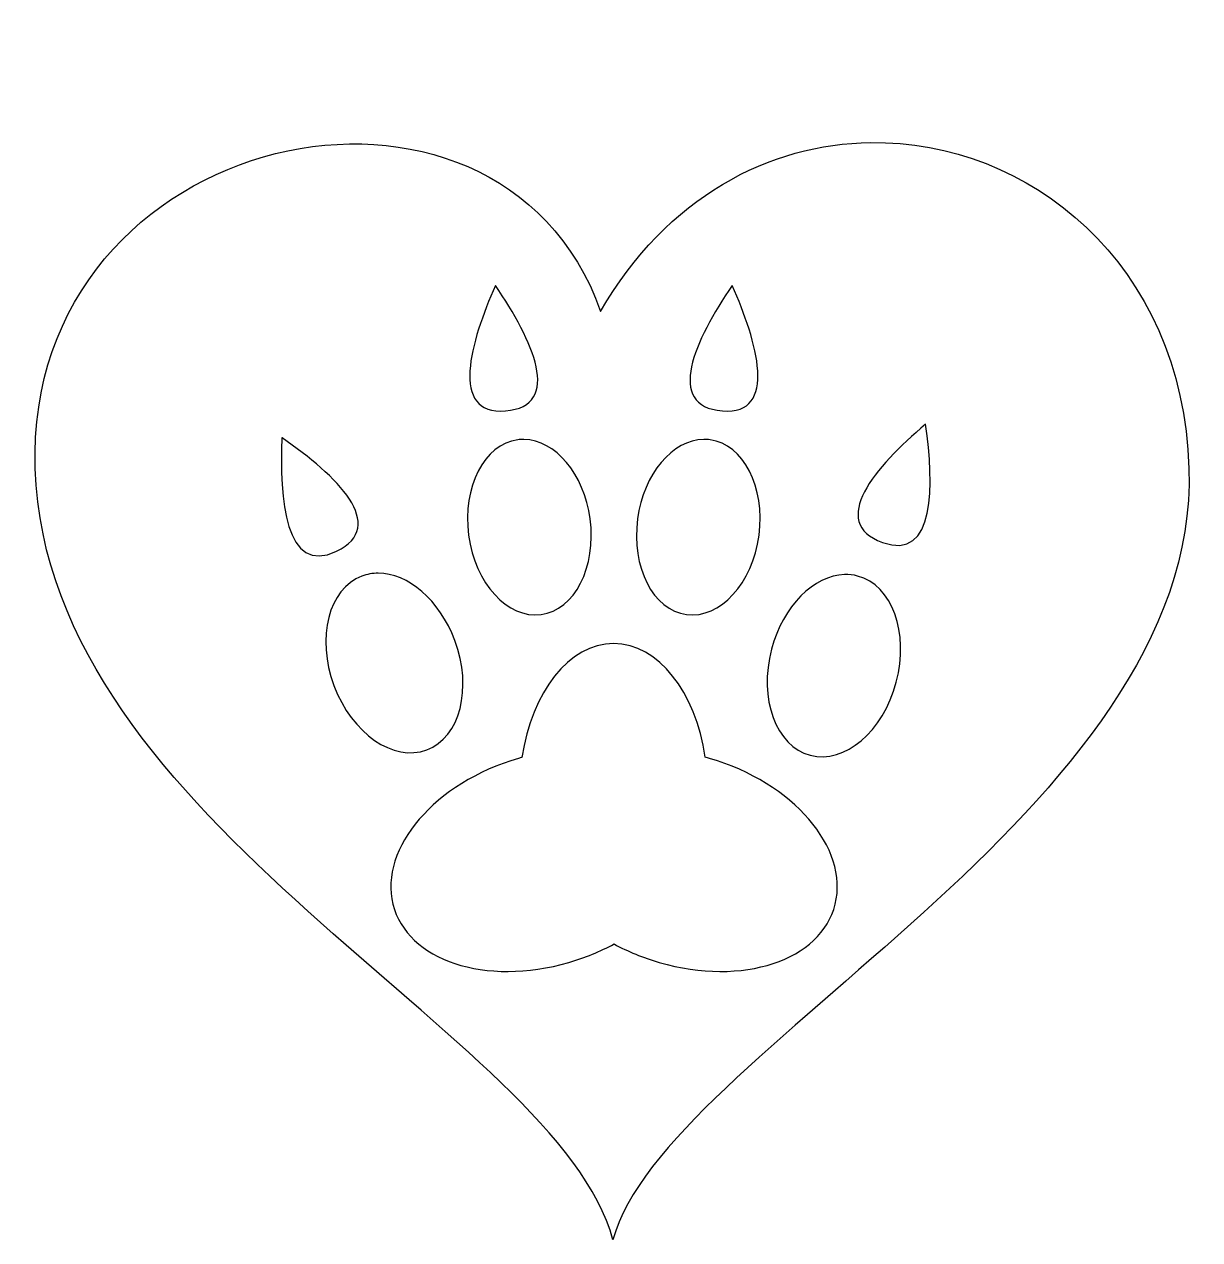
# Model space of a CAD drawing. Header units: centimetres. Extents: x -10.1 to 10.2, y -9.5 to 11.6.
import ezdxf

# ---------------------------------------------------------------- set-up
doc = ezdxf.new("R2010")
doc.units = ezdxf.units.CM
doc.header["$MEASUREMENT"] = 0
doc.layers.add('Layer 1', color=7, linetype='Continuous')

msp = doc.modelspace()

# ---------------------------------------------------------------- linework, layer by layer
at = {"layer": 'Layer 1'}
for points, knots in [([(4.53963, 9.5287), (2.78987, 9.50492), (1.01295, 8.59447), (-0.13444, 6.60722), (-0.13444, 6.60722), (-1.90178, 11.57334), (-10.10683, 9.82421), (-9.91741, 3.88739), (-9.91741, 3.88739), (-9.71998, -2.29431), (-0.8731, -5.89727), (0.07906, -9.45089), (0.07906, -9.45089), (0.9505, -6.19919), (10.23108, -2.03692), (10.04521, 3.88739), (10.04521, 3.88739), (9.93346, 7.4446), (7.26921, 9.56573), (4.53959, 9.52862), (4.53959, 9.52862), (4.53959, 9.52862), (4.53963, 9.5287), (4.53963, 9.5287)], [0, 0, 0, 0, 0.14285714, 0.14285714, 0.14285714, 0.14285714, 0.28571429, 0.28571429, 0.28571429, 0.28571429, 0.42857143, 0.42857143, 0.42857143, 0.42857143, 0.57142857, 0.57142857, 0.57142857, 0.57142857, 0.71428571, 0.71428571, 0.71428571, 0.71428571, 1, 1, 1, 1]), ([(-1.9555, 7.05525), (-1.30696, 6.11469), (-0.78036, 4.96566), (-1.78291, 4.88621), (-1.78291, 4.88621), (-2.76121, 4.80862), (-2.38085, 6.09576), (-1.95559, 7.05525), (-1.95559, 7.05525), (-1.95559, 7.05525), (-1.9555, 7.05525), (-1.9555, 7.05525)], [0, 0, 0, 0, 0.25, 0.25, 0.25, 0.25, 0.5, 0.5, 0.5, 0.5, 1, 1, 1, 1]), ([(2.14264, 7.05525), (2.56799, 6.09576), (2.94957, 4.80854), (1.97135, 4.88621), (1.97135, 4.88621), (0.96876, 4.96565), (1.49409, 6.11469), (2.14268, 7.05525), (2.14268, 7.05525), (2.14268, 7.05525), (2.14264, 7.05525), (2.14264, 7.05525)], [0, 0, 0, 0, 0.25, 0.25, 0.25, 0.25, 0.5, 0.5, 0.5, 0.5, 1, 1, 1, 1]), ([(5.4858, 4.65429), (5.63971, 3.61611), (5.66333, 2.27475), (4.74128, 2.61041), (4.74128, 2.61041), (3.79621, 2.95467), (4.60984, 3.92091), (5.4858, 4.65429)], [0, 0, 0, 0, 0.33333333, 0.33333333, 0.33333333, 0.33333333, 1, 1, 1, 1]), ([(-5.64785, 4.4184), (-4.70354, 3.77492), (-3.79908, 2.89318), (-4.70569, 2.45759), (-4.70569, 2.45759), (-5.59021, 2.03279), (-5.69887, 3.37027), (-5.64789, 4.4184), (-5.64789, 4.4184), (-5.64789, 4.4184), (-5.64785, 4.4184), (-5.64785, 4.4184)], [0, 0, 0, 0, 0.25, 0.25, 0.25, 0.25, 0.5, 0.5, 0.5, 0.5, 1, 1, 1, 1]), ([(-1.46142, 4.39209), (-0.92091, 4.38576), (-0.42114, 3.79853), (-0.31626, 3.01636), (-0.31626, 3.01636), (-0.20443, 2.18211), (-0.58428, 1.44181), (-1.16489, 1.36397), (-1.16489, 1.36397), (-1.74554, 1.28613), (-2.30756, 1.90014), (-2.41939, 2.73443), (-2.41939, 2.73443), (-2.53122, 3.56872), (-2.15002, 4.30772), (-1.56945, 4.38556), (-1.56945, 4.38556), (-1.5331, 4.39041), (-1.49734, 4.39256), (-1.46133, 4.39214), (-1.46133, 4.39214), (-1.46133, 4.39214), (-1.46142, 4.39209), (-1.46142, 4.39209)], [0, 0, 0, 0, 0.14285714, 0.14285714, 0.14285714, 0.14285714, 0.28571429, 0.28571429, 0.28571429, 0.28571429, 0.42857143, 0.42857143, 0.42857143, 0.42857143, 0.57142857, 0.57142857, 0.57142857, 0.57142857, 0.71428571, 0.71428571, 0.71428571, 0.71428571, 1, 1, 1, 1]), ([(1.64982, 4.39209), (1.68583, 4.39251), (1.72159, 4.3904), (1.7579, 4.38551), (1.7579, 4.38551), (2.33847, 4.30767), (2.71832, 3.56872), (2.60653, 2.73438), (2.60653, 2.73438), (2.4947, 1.90009), (1.93395, 1.28608), (1.3533, 1.36392), (1.3533, 1.36392), (0.77273, 1.44172), (0.39288, 2.18206), (0.50471, 3.01636), (0.50471, 3.01636), (0.6095, 3.79858), (1.10931, 4.38585), (1.64978, 4.39213), (1.64978, 4.39213), (1.64978, 4.39213), (1.64982, 4.39209), (1.64982, 4.39209)], [0, 0, 0, 0, 0.14285714, 0.14285714, 0.14285714, 0.14285714, 0.28571429, 0.28571429, 0.28571429, 0.28571429, 0.42857143, 0.42857143, 0.42857143, 0.42857143, 0.57142857, 0.57142857, 0.57142857, 0.57142857, 0.71428571, 0.71428571, 0.71428571, 0.71428571, 1, 1, 1, 1]), ([(-3.98487, 2.07804), (-3.4716, 2.07964), (-2.9192, 1.61605), (-2.65784, 0.91589), (-2.65784, 0.91589), (-2.3482, 0.08602), (-2.56532, -0.76227), (-3.14277, -0.97775), (-3.14277, -0.97775), (-3.72034, -1.19323), (-4.43944, -0.69544), (-4.74916, 0.13443), (-4.74916, 0.13443), (-5.05884, 0.9643), (-4.84172, 1.8125), (-4.26423, 2.02802), (-4.26423, 2.02802), (-4.17399, 2.06167), (-4.07996, 2.07778), (-3.98487, 2.07807), (-3.98487, 2.07807), (-3.98487, 2.07807), (-3.98487, 2.07804), (-3.98487, 2.07804)], [0, 0, 0, 0, 0.14285714, 0.14285714, 0.14285714, 0.14285714, 0.28571429, 0.28571429, 0.28571429, 0.28571429, 0.42857143, 0.42857143, 0.42857143, 0.42857143, 0.57142857, 0.57142857, 0.57142857, 0.57142857, 0.71428571, 0.71428571, 0.71428571, 0.71428571, 1, 1, 1, 1]), ([(4.08633, 2.05569), (4.16206, 2.0578), (4.23716, 2.04903), (4.31168, 2.02934), (4.31168, 2.02934), (4.9076, 1.87176), (5.20758, 1.05003), (4.9811, 0.19377), (4.9811, 0.19377), (4.75466, -0.66266), (4.08798, -1.22898), (3.49202, -1.07127), (3.49202, -1.07127), (2.8961, -0.91373), (2.59616, -0.092), (2.8226, 0.7643), (2.8226, 0.7643), (3.02079, 1.51362), (3.55641, 2.04115), (4.08637, 2.05569), (4.08637, 2.05569), (4.08637, 2.05569), (4.08633, 2.05569), (4.08633, 2.05569)], [0, 0, 0, 0, 0.14285714, 0.14285714, 0.14285714, 0.14285714, 0.28571429, 0.28571429, 0.28571429, 0.28571429, 0.42857143, 0.42857143, 0.42857143, 0.42857143, 0.57142857, 0.57142857, 0.57142857, 0.57142857, 0.71428571, 0.71428571, 0.71428571, 0.71428571, 1, 1, 1, 1]), ([(0.09091, 0.86048), (0.86343, 0.86048), (1.50877, 0.021), (1.67487, -1.10429), (1.67487, -1.10429), (1.70038, -1.11116), (1.72564, -1.11791), (1.75119, -1.12537), (1.75119, -1.12537), (3.19177, -1.54393), (4.16497, -2.67293), (3.92423, -3.64752), (3.92423, -3.64752), (3.68345, -4.62202), (2.32071, -5.07288), (0.88021, -4.65428), (0.88021, -4.65428), (0.59979, -4.57277), (0.33692, -4.46436), (0.09745, -4.33536), (0.09745, -4.33536), (-0.14177, -4.46418), (-0.40384, -4.57289), (-0.68392, -4.65428), (-0.68392, -4.65428), (-2.12446, -5.07288), (-3.48716, -4.62206), (-3.72794, -3.64752), (-3.72794, -3.64752), (-3.96872, -2.67302), (-2.99683, -1.54393), (-1.55629, -1.12533), (-1.55629, -1.12533), (-1.53597, -1.11943), (-1.51598, -1.11378), (-1.49569, -1.10821), (-1.49569, -1.10821), (-1.33052, 0.01902), (-0.68248, 0.86044), (0.09092, 0.86044), (0.09092, 0.86044), (0.09092, 0.86044), (0.09091, 0.86048), (0.09091, 0.86048)], [0, 0, 0, 0, 0.08333333, 0.08333333, 0.08333333, 0.08333333, 0.16666667, 0.16666667, 0.16666667, 0.16666667, 0.25, 0.25, 0.25, 0.25, 0.33333333, 0.33333333, 0.33333333, 0.33333333, 0.41666667, 0.41666667, 0.41666667, 0.41666667, 0.5, 0.5, 0.5, 0.5, 0.58333333, 0.58333333, 0.58333333, 0.58333333, 0.66666667, 0.66666667, 0.66666667, 0.66666667, 0.75, 0.75, 0.75, 0.75, 0.83333333, 0.83333333, 0.83333333, 0.83333333, 1, 1, 1, 1])]:
    msp.add_open_spline(points, degree=3, knots=knots, dxfattribs=at)

doc.saveas('drawing.dxf')
